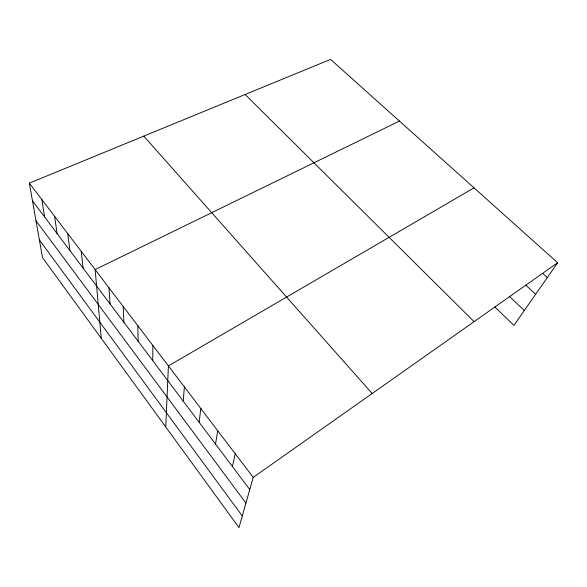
<?xml version="1.0" encoding="UTF-8"?>
<svg xmlns="http://www.w3.org/2000/svg" width="587" height="587" viewBox="0 0 587 587"><rect width="100%" height="100%" fill="white"/><g stroke="black" fill="none" stroke-linecap="round" stroke-linejoin="round"><path stroke-width="0.88" d="M152.737 360.638L152.906 345.538M165.747 426.947L168.41 365.906L474.047 187.869M183.225 401.148L184.369 386.884M199.132 422.295L200.805 408.493M215.517 444.058L217.748 430.755M232.386 466.474L235.211 453.714M557.65 262.734L253.224 477.392L238.982 527.61L42.477 257.539L29.35 183.137L330.569 59.39L557.65 262.734L513.933 325.403L494.848 306.942M399.453 121.076L95.123 269.58L101.28 338.354M542.726 273.41L547.297 277.578M525.827 285.165L535.638 294.292M509.223 296.2L524.308 310.53M245.131 94.492L474.098 321.647M143.786 136.125L372.173 393.517M29.35 183.137L253.224 477.392M32.476 200.827L249.768 489.573M35.983 220.705L245.938 503.081M39.373 239.951L242.284 515.973M41.809 199.507L44.634 216.992M54.598 216.317L57.115 233.575M67.74 233.589L69.926 250.598M81.241 251.339L83.083 268.083M108.969 287.784L110.07 303.941M123.204 306.495L123.908 322.329M137.85 325.741L138.121 341.216"/></g></svg>
